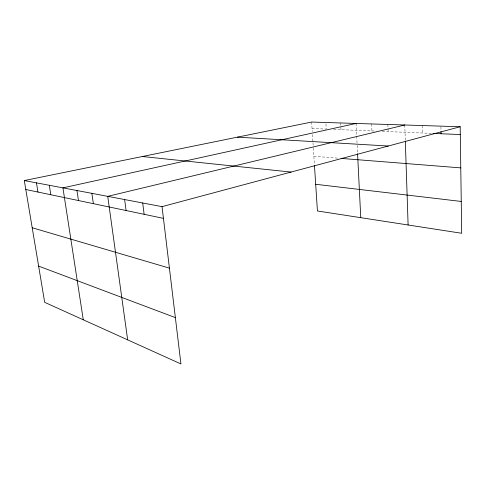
<?xml version="1.0" encoding="UTF-8"?>
<svg xmlns="http://www.w3.org/2000/svg" width="486" height="486" viewBox="0 0 486 486"><rect width="100%" height="100%" fill="white"/><g stroke="black" fill="none" stroke-linecap="round" stroke-linejoin="round"><path stroke-width="0.36" stroke-dasharray="2.43 1.82" d="M312.055 128.511L326.252 129.088L325.899 123.225M333.633 129.385L376.364 131.123M382.257 131.366L432.224 133.395M313.865 156.249L338.22 158.181M311.635 122.047L312.249 131.512M312.443 134.507L312.935 142.009M312.984 142.756L313.276 147.252M313.324 148.005L314.406 164.584M340.65 122.964L341.02 129.689M356.056 123.45L357.119 144.646M357.155 145.399L357.532 152.944M371.638 123.942L371.948 130.947M387.864 124.459L388.004 128.031M388.035 128.747L388.144 131.603M404.789 124.993L405.3 140.478M422.449 125.552L422.65 133.006M440.917 126.828L440.99 130.291"/><path stroke-width="0.73" d="M162.032 206.641L180.938 363.953L44.688 302.335L24.3 180.549L162.032 206.641L460.193 126.743L461.7 233.28L317.431 210.973L314.454 165.343M404.789 124.993L107.728 196.35L127.66 339.86M356.056 123.45L62.931 187.863L83.276 319.788M24.3 180.549L311.635 122.047L460.193 126.743M432.959 133.425L460.303 134.537M237.46 137.149L388.265 146.019M341.148 158.412L460.777 167.883M142.331 156.516L291.071 172.062M315.693 184.285L461.25 201.447M25.801 189.504L163.442 218.36M32.204 227.758L169.42 268.132M38.625 266.109L175.367 317.607M36.444 182.845L37.951 192.055M49.305 185.281L50.805 194.746M76.964 190.524L78.465 200.548M91.872 193.349L93.361 203.67M124.635 199.552L126.093 210.529M142.696 202.972L144.135 214.314M357.568 153.704L360.764 217.673M405.33 141.219L408.106 224.994M441.015 131.676L441.057 133.753"/></g></svg>
